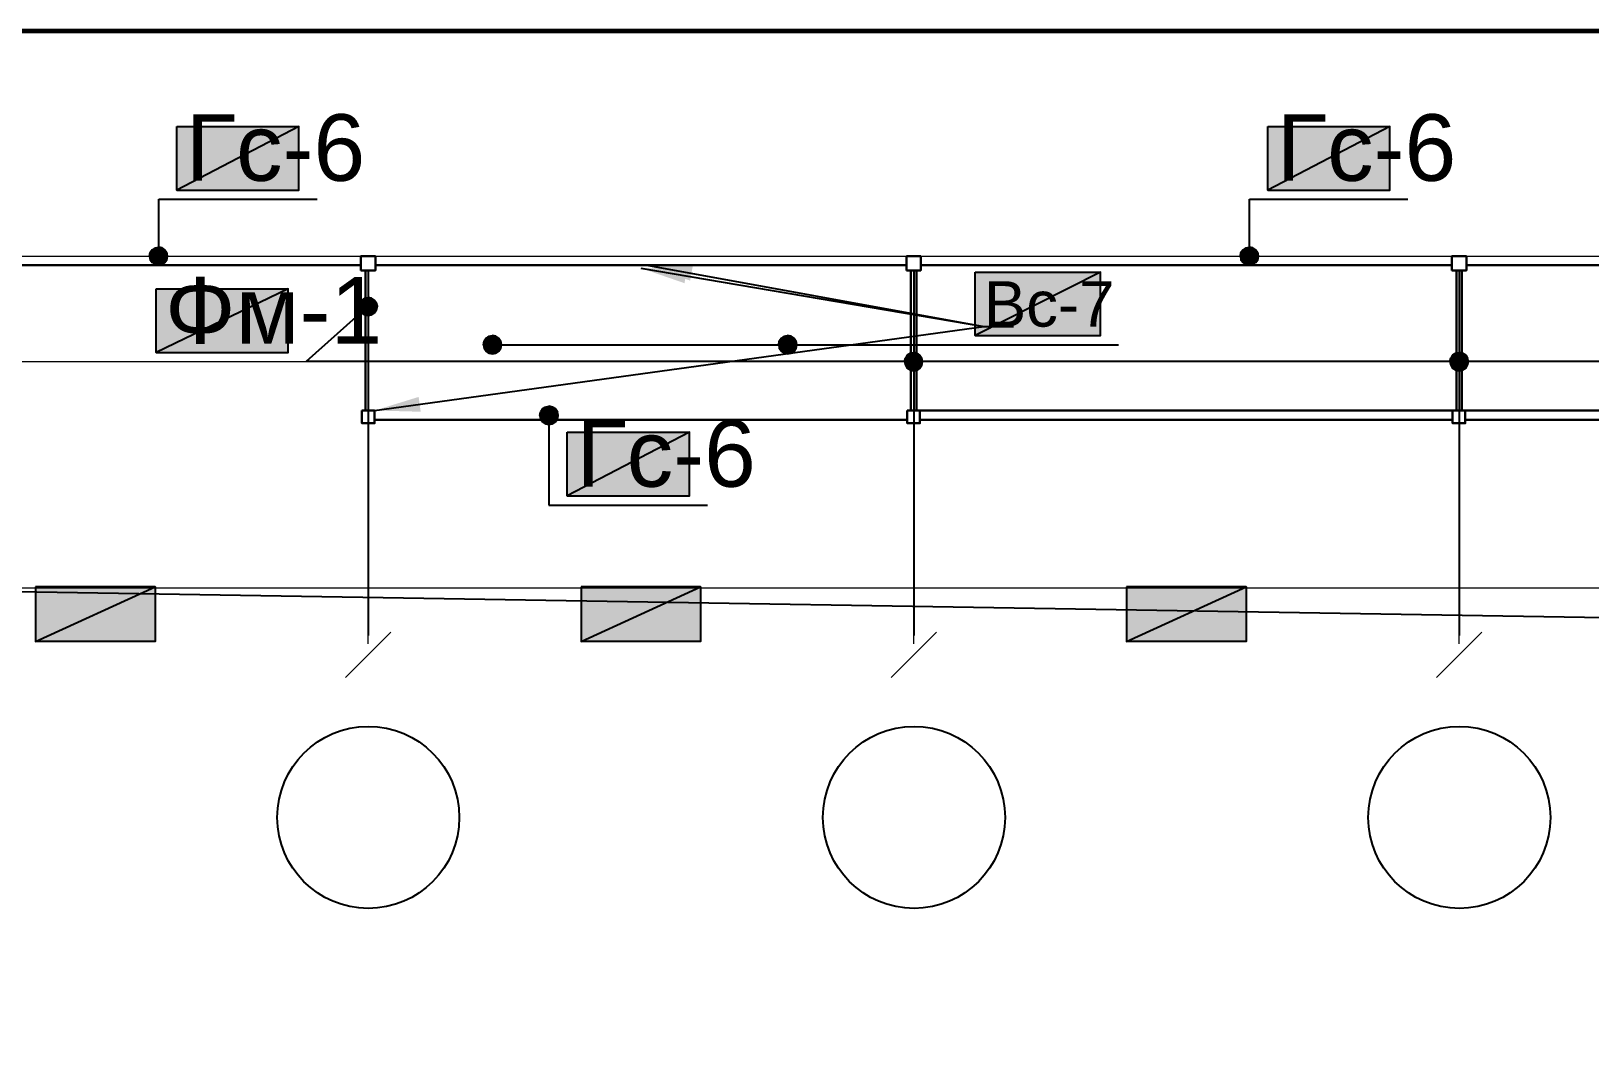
# Model space of a CAD drawing. Extents: x 8 to 21351, y 0 to 420.
# Drawn here: x 16298 to 16383.7, y 235.6 to 292.1 of the extents above; entities that cross this region are included whole.
import ezdxf

# ---------------------------------------------------------------- set-up
doc = ezdxf.new("R2010")
doc.units = 0
doc.linetypes.add('TEYPDFCAD_CENTER', pattern=[20, 12, -3, 2, -3])
for name, color, linetype in [('PDF_ВЫНОСКИ', 7, 'Continuous'), ('PDF_ОСИ', 7, 'Continuous'), ('TEY_REVIEW_AXIS', 7, 'Continuous'), ('TEY_REVIEW_LEADER', 7, 'Continuous')]:
    doc.layers.add(name, color=color, linetype=linetype)
doc.styles.add('TEYPDFCAD_TEXT', font='arial.ttf')
doc.dimstyles.new('TEYPDFCAD_SCALE_1', dxfattribs={"dimtxt": 2.5, "dimasz": 2.5, "dimexe": 1.25, "dimexo": 0.75, "dimtad": 1, "dimdsep": 46, "dimtxsty": 'Standard', "dimcen": 0.09, "dimadec": 0, "dimazin": 0, "dimtfac": 1, "dimtofl": 0, "dimtmove": 0, "dimatfit": 3, "dimfxl": 1, "dimarcsym": 0})

# ---------------------------------------------------------------- blocks, each defined once
blk = doc.blocks.new('TEY_AXIS')
at = {"layer": 'PDF_ОСИ', "linetype": 'TEYPDFCAD_CENTER', "lineweight": 9}
blk.add_line((0, 0), (1, 0), dxfattribs=at)

msp = doc.modelspace()

# ---------------------------------------------------------------- hatches: boundary and pattern name
at = {"true_color": 0xffffff}
h = msp.add_hatch(color=0, dxfattribs=at)
h.paths.add_polyline_path([(16306.005, 286.829), (16312.715, 286.829), (16306.005, 283.337)])
h.paths.add_polyline_path([(16312.715, 286.829), (16306.005, 283.337), (16312.715, 283.337)])
h = msp.add_hatch(color=0, dxfattribs=at)
h.paths.add_polyline_path([(16366.013, 286.829), (16372.723, 286.829), (16366.013, 283.337)])
h.paths.add_polyline_path([(16372.723, 286.829), (16366.013, 283.337), (16372.723, 283.337)])
h = msp.add_hatch(color=7)
h.paths.add_polyline_path([(16304.651, 280.056), (16304.545, 279.908), (16305.01, 279.696)])
h.paths.add_polyline_path([(16304.545, 279.908), (16305.01, 279.696), (16304.502, 279.696)])
h.paths.add_polyline_path([(16305.01, 279.696), (16304.502, 279.696), (16304.545, 279.506)])
h = msp.add_hatch(color=7)
h.paths.add_polyline_path([(16304.545, 279.506), (16304.651, 279.358), (16305.01, 279.696)])
h.paths.add_polyline_path([(16304.651, 279.358), (16305.01, 279.696), (16304.82, 279.252)])
h.paths.add_polyline_path([(16305.01, 279.696), (16304.82, 279.252), (16305.01, 279.209)])
h = msp.add_hatch(color=7)
h.paths.add_polyline_path([(16305.201, 280.162), (16305.01, 280.204), (16305.01, 279.696)])
h.paths.add_polyline_path([(16305.01, 280.204), (16305.01, 279.696), (16304.82, 280.162)])
h.paths.add_polyline_path([(16305.01, 279.696), (16304.82, 280.162), (16304.651, 280.056)])
h = msp.add_hatch(color=7)
h.paths.add_polyline_path([(16305.497, 279.696), (16305.455, 279.908), (16305.01, 279.696)])
h.paths.add_polyline_path([(16305.455, 279.908), (16305.01, 279.696), (16305.349, 280.056)])
h.paths.add_polyline_path([(16305.01, 279.696), (16305.349, 280.056), (16305.201, 280.162)])
h = msp.add_hatch(color=7)
h.paths.add_polyline_path([(16305.01, 279.209), (16305.201, 279.252), (16305.01, 279.696)])
h.paths.add_polyline_path([(16305.201, 279.252), (16305.01, 279.696), (16305.349, 279.358)])
h.paths.add_polyline_path([(16305.01, 279.696), (16305.349, 279.358), (16305.455, 279.506)])
for points in [[(16305.455, 279.506), (16305.497, 279.696), (16305.01, 279.696)], [(16365.462, 279.506), (16365.505, 279.696), (16364.997, 279.696)], [(16316.991, 276.754), (16317.033, 276.945), (16316.525, 276.945)], [(16323.828, 274.637), (16323.87, 274.828), (16323.362, 274.828)], [(16340.062, 274.637), (16340.105, 274.828), (16339.597, 274.828)], [(16346.984, 273.706), (16347.026, 273.897), (16346.539, 273.897)], [(16376.998, 273.706), (16377.041, 273.897), (16376.533, 273.897)], [(16326.939, 270.743), (16326.981, 270.933), (16326.473, 270.933)]]:
    msp.add_hatch(color=7).paths.add_polyline_path(points)
h = msp.add_hatch(color=7)
h.paths.add_polyline_path([(16364.658, 280.056), (16364.531, 279.908), (16364.997, 279.696)])
h.paths.add_polyline_path([(16364.531, 279.908), (16364.997, 279.696), (16364.51, 279.696)])
h.paths.add_polyline_path([(16364.997, 279.696), (16364.51, 279.696), (16364.531, 279.506)])
h = msp.add_hatch(color=7)
h.paths.add_polyline_path([(16364.531, 279.506), (16364.658, 279.358), (16364.997, 279.696)])
h.paths.add_polyline_path([(16364.658, 279.358), (16364.997, 279.696), (16364.806, 279.252)])
h.paths.add_polyline_path([(16364.997, 279.696), (16364.806, 279.252), (16364.997, 279.209)])
h = msp.add_hatch(color=7)
h.paths.add_polyline_path([(16365.187, 280.162), (16364.997, 280.204), (16364.997, 279.696)])
h.paths.add_polyline_path([(16364.997, 280.204), (16364.997, 279.696), (16364.806, 280.162)])
h.paths.add_polyline_path([(16364.997, 279.696), (16364.806, 280.162), (16364.658, 280.056)])
h = msp.add_hatch(color=7)
h.paths.add_polyline_path([(16365.505, 279.696), (16365.462, 279.908), (16364.997, 279.696)])
h.paths.add_polyline_path([(16365.462, 279.908), (16364.997, 279.696), (16365.357, 280.056)])
h.paths.add_polyline_path([(16364.997, 279.696), (16365.357, 280.056), (16365.187, 280.162)])
h = msp.add_hatch(color=7)
h.paths.add_polyline_path([(16364.997, 279.209), (16365.187, 279.252), (16364.997, 279.696)])
h.paths.add_polyline_path([(16365.187, 279.252), (16364.997, 279.696), (16365.357, 279.358)])
h.paths.add_polyline_path([(16364.997, 279.696), (16365.357, 279.358), (16365.462, 279.506)])
h = msp.add_hatch(color=0, dxfattribs=at)
h.paths.add_polyline_path([(16349.905, 278.829), (16356.805, 278.829), (16349.905, 275.336)])
h.paths.add_polyline_path([(16356.805, 278.829), (16349.905, 275.336), (16356.805, 275.336)])
h = msp.add_hatch(color=0, dxfattribs=at)
h.paths.add_polyline_path([(16304.862, 277.897), (16312.122, 277.897), (16304.862, 274.405)])
h.paths.add_polyline_path([(16312.122, 277.897), (16304.862, 274.405), (16312.122, 274.405)])
h = msp.add_hatch(color=7)
h.paths.add_polyline_path([(16316.186, 277.283), (16316.059, 277.135), (16316.525, 276.945)])
h.paths.add_polyline_path([(16316.059, 277.135), (16316.525, 276.945), (16316.038, 276.945)])
h.paths.add_polyline_path([(16316.525, 276.945), (16316.038, 276.945), (16316.059, 276.754)])
h = msp.add_hatch(color=7)
h.paths.add_polyline_path([(16316.059, 276.754), (16316.186, 276.585), (16316.525, 276.945)])
h.paths.add_polyline_path([(16316.186, 276.585), (16316.525, 276.945), (16316.335, 276.479)])
h.paths.add_polyline_path([(16316.525, 276.945), (16316.335, 276.479), (16316.525, 276.437)])
h = msp.add_hatch(color=7)
h.paths.add_polyline_path([(16316.716, 277.389), (16316.525, 277.432), (16316.525, 276.945)])
h.paths.add_polyline_path([(16316.525, 277.432), (16316.525, 276.945), (16316.335, 277.389)])
h.paths.add_polyline_path([(16316.525, 276.945), (16316.335, 277.389), (16316.186, 277.283)])
h = msp.add_hatch(color=7)
h.paths.add_polyline_path([(16317.033, 276.945), (16316.991, 277.135), (16316.525, 276.945)])
h.paths.add_polyline_path([(16316.991, 277.135), (16316.525, 276.945), (16316.885, 277.283)])
h.paths.add_polyline_path([(16316.525, 276.945), (16316.885, 277.283), (16316.716, 277.389)])
h = msp.add_hatch(color=7)
h.paths.add_polyline_path([(16316.525, 276.437), (16316.716, 276.479), (16316.525, 276.945)])
h.paths.add_polyline_path([(16316.716, 276.479), (16316.525, 276.945), (16316.885, 276.585)])
h.paths.add_polyline_path([(16316.525, 276.945), (16316.885, 276.585), (16316.991, 276.754)])
h = msp.add_hatch(color=7)
h.paths.add_polyline_path([(16323.023, 275.188), (16322.917, 275.019), (16323.362, 274.828)])
h.paths.add_polyline_path([(16322.917, 275.019), (16323.362, 274.828), (16322.875, 274.828)])
h.paths.add_polyline_path([(16323.362, 274.828), (16322.875, 274.828), (16322.917, 274.637)])
h = msp.add_hatch(color=7)
h.paths.add_polyline_path([(16323.552, 275.294), (16323.362, 275.336), (16323.362, 274.828)])
h.paths.add_polyline_path([(16323.362, 275.336), (16323.362, 274.828), (16323.171, 275.294)])
h.paths.add_polyline_path([(16323.362, 274.828), (16323.171, 275.294), (16323.023, 275.188)])
h = msp.add_hatch(color=7)
h.paths.add_polyline_path([(16323.87, 274.828), (16323.828, 275.019), (16323.362, 274.828)])
h.paths.add_polyline_path([(16323.828, 275.019), (16323.362, 274.828), (16323.722, 275.188)])
h.paths.add_polyline_path([(16323.362, 274.828), (16323.722, 275.188), (16323.552, 275.294)])
h = msp.add_hatch(color=7)
h.paths.add_polyline_path([(16339.258, 275.188), (16339.131, 275.019), (16339.597, 274.828)])
h.paths.add_polyline_path([(16339.131, 275.019), (16339.597, 274.828), (16339.11, 274.828)])
h.paths.add_polyline_path([(16339.597, 274.828), (16339.11, 274.828), (16339.131, 274.637)])
h = msp.add_hatch(color=7)
h.paths.add_polyline_path([(16339.787, 275.294), (16339.597, 275.336), (16339.597, 274.828)])
h.paths.add_polyline_path([(16339.597, 275.336), (16339.597, 274.828), (16339.406, 275.294)])
h.paths.add_polyline_path([(16339.597, 274.828), (16339.406, 275.294), (16339.258, 275.188)])
h = msp.add_hatch(color=7)
h.paths.add_polyline_path([(16340.105, 274.828), (16340.062, 275.019), (16339.597, 274.828)])
h.paths.add_polyline_path([(16340.062, 275.019), (16339.597, 274.828), (16339.957, 275.188)])
h.paths.add_polyline_path([(16339.597, 274.828), (16339.957, 275.188), (16339.787, 275.294)])
h = msp.add_hatch(color=7)
h.paths.add_polyline_path([(16322.917, 274.637), (16323.023, 274.468), (16323.362, 274.828)])
h.paths.add_polyline_path([(16323.023, 274.468), (16323.362, 274.828), (16323.171, 274.362)])
h.paths.add_polyline_path([(16323.362, 274.828), (16323.171, 274.362), (16323.362, 274.32)])
h = msp.add_hatch(color=7)
h.paths.add_polyline_path([(16323.362, 274.32), (16323.552, 274.362), (16323.362, 274.828)])
h.paths.add_polyline_path([(16323.552, 274.362), (16323.362, 274.828), (16323.722, 274.468)])
h.paths.add_polyline_path([(16323.362, 274.828), (16323.722, 274.468), (16323.828, 274.637)])
h = msp.add_hatch(color=7)
h.paths.add_polyline_path([(16339.131, 274.637), (16339.258, 274.468), (16339.597, 274.828)])
h.paths.add_polyline_path([(16339.258, 274.468), (16339.597, 274.828), (16339.406, 274.362)])
h.paths.add_polyline_path([(16339.597, 274.828), (16339.406, 274.362), (16339.597, 274.32)])
h = msp.add_hatch(color=7)
h.paths.add_polyline_path([(16339.597, 274.32), (16339.787, 274.362), (16339.597, 274.828)])
h.paths.add_polyline_path([(16339.787, 274.362), (16339.597, 274.828), (16339.957, 274.468)])
h.paths.add_polyline_path([(16339.597, 274.828), (16339.957, 274.468), (16340.062, 274.637)])
h = msp.add_hatch(color=7)
h.paths.add_polyline_path([(16346.73, 274.362), (16346.539, 274.405), (16346.539, 273.897)])
h.paths.add_polyline_path([(16346.539, 274.405), (16346.539, 273.897), (16346.349, 274.362)])
h.paths.add_polyline_path([(16346.539, 273.897), (16346.349, 274.362), (16346.18, 274.257)])
h = msp.add_hatch(color=7)
h.paths.add_polyline_path([(16347.026, 273.897), (16346.984, 274.087), (16346.539, 273.897)])
h.paths.add_polyline_path([(16346.984, 274.087), (16346.539, 273.897), (16346.878, 274.257)])
h.paths.add_polyline_path([(16346.539, 273.897), (16346.878, 274.257), (16346.73, 274.362)])
h = msp.add_hatch(color=7)
h.paths.add_polyline_path([(16376.723, 274.362), (16376.533, 274.405), (16376.533, 273.897)])
h.paths.add_polyline_path([(16376.533, 274.405), (16376.533, 273.897), (16376.342, 274.362)])
h.paths.add_polyline_path([(16376.533, 273.897), (16376.342, 274.362), (16376.173, 274.257)])
h = msp.add_hatch(color=7)
h.paths.add_polyline_path([(16377.041, 273.897), (16376.998, 274.087), (16376.533, 273.897)])
h.paths.add_polyline_path([(16376.998, 274.087), (16376.533, 273.897), (16376.892, 274.257)])
h.paths.add_polyline_path([(16376.533, 273.897), (16376.892, 274.257), (16376.723, 274.362)])
h = msp.add_hatch(color=7)
h.paths.add_polyline_path([(16346.18, 274.257), (16346.074, 274.087), (16346.539, 273.897)])
h.paths.add_polyline_path([(16346.074, 274.087), (16346.539, 273.897), (16346.031, 273.897)])
h.paths.add_polyline_path([(16346.539, 273.897), (16346.031, 273.897), (16346.074, 273.706)])
h = msp.add_hatch(color=7)
h.paths.add_polyline_path([(16346.074, 273.706), (16346.18, 273.537), (16346.539, 273.897)])
h.paths.add_polyline_path([(16346.18, 273.537), (16346.539, 273.897), (16346.349, 273.431)])
h.paths.add_polyline_path([(16346.539, 273.897), (16346.349, 273.431), (16346.539, 273.389)])
h = msp.add_hatch(color=7)
h.paths.add_polyline_path([(16346.539, 273.389), (16346.73, 273.431), (16346.539, 273.897)])
h.paths.add_polyline_path([(16346.73, 273.431), (16346.539, 273.897), (16346.878, 273.537)])
h.paths.add_polyline_path([(16346.539, 273.897), (16346.878, 273.537), (16346.984, 273.706)])
h = msp.add_hatch(color=7)
h.paths.add_polyline_path([(16376.173, 274.257), (16376.067, 274.087), (16376.533, 273.897)])
h.paths.add_polyline_path([(16376.067, 274.087), (16376.533, 273.897), (16376.025, 273.897)])
h.paths.add_polyline_path([(16376.533, 273.897), (16376.025, 273.897), (16376.067, 273.706)])
h = msp.add_hatch(color=7)
h.paths.add_polyline_path([(16376.067, 273.706), (16376.173, 273.537), (16376.533, 273.897)])
h.paths.add_polyline_path([(16376.173, 273.537), (16376.533, 273.897), (16376.342, 273.431)])
h.paths.add_polyline_path([(16376.533, 273.897), (16376.342, 273.431), (16376.533, 273.389)])
h = msp.add_hatch(color=7)
h.paths.add_polyline_path([(16376.533, 273.389), (16376.723, 273.431), (16376.533, 273.897)])
h.paths.add_polyline_path([(16376.723, 273.431), (16376.533, 273.897), (16376.892, 273.537)])
h.paths.add_polyline_path([(16376.533, 273.897), (16376.892, 273.537), (16376.998, 273.706)])
h = msp.add_hatch(color=7)
h.paths.add_polyline_path([(16326.114, 271.293), (16326.008, 271.124), (16326.473, 270.933)])
h.paths.add_polyline_path([(16326.008, 271.124), (16326.473, 270.933), (16325.965, 270.933)])
h.paths.add_polyline_path([(16326.473, 270.933), (16325.965, 270.933), (16326.008, 270.743)])
h = msp.add_hatch(color=7)
h.paths.add_polyline_path([(16326.008, 270.743), (16326.114, 270.595), (16326.473, 270.933)])
h.paths.add_polyline_path([(16326.114, 270.595), (16326.473, 270.933), (16326.283, 270.468)])
h.paths.add_polyline_path([(16326.473, 270.933), (16326.283, 270.468), (16326.473, 270.447)])
h = msp.add_hatch(color=7)
h.paths.add_polyline_path([(16326.664, 271.399), (16326.473, 271.441), (16326.473, 270.933)])
h.paths.add_polyline_path([(16326.473, 271.441), (16326.473, 270.933), (16326.283, 271.399)])
h.paths.add_polyline_path([(16326.473, 270.933), (16326.283, 271.399), (16326.114, 271.293)])
h = msp.add_hatch(color=7)
h.paths.add_polyline_path([(16326.981, 270.933), (16326.939, 271.124), (16326.473, 270.933)])
h.paths.add_polyline_path([(16326.939, 271.124), (16326.473, 270.933), (16326.833, 271.293)])
h.paths.add_polyline_path([(16326.473, 270.933), (16326.833, 271.293), (16326.664, 271.399)])
h = msp.add_hatch(color=7)
h.paths.add_polyline_path([(16326.473, 270.447), (16326.664, 270.468), (16326.473, 270.933)])
h.paths.add_polyline_path([(16326.664, 270.468), (16326.473, 270.933), (16326.833, 270.595)])
h.paths.add_polyline_path([(16326.473, 270.933), (16326.833, 270.595), (16326.939, 270.743)])
h = msp.add_hatch(color=0, dxfattribs=at)
h.paths.add_polyline_path([(16327.468, 270.023), (16334.199, 270.023), (16327.468, 266.509)])
h.paths.add_polyline_path([(16334.199, 270.023), (16327.468, 266.509), (16334.199, 266.509)])
h = msp.add_hatch(color=0, dxfattribs=at)
h.paths.add_polyline_path([(16298.237, 261.514), (16298.237, 258.509), (16304.82, 261.514)])
h.paths.add_polyline_path([(16298.237, 258.509), (16304.82, 261.514), (16304.82, 258.509)])
h = msp.add_hatch(color=0, dxfattribs=at)
h.paths.add_polyline_path([(16328.251, 261.514), (16328.251, 258.509), (16334.813, 261.514)])
h.paths.add_polyline_path([(16328.251, 258.509), (16334.813, 261.514), (16334.813, 258.509)])
h = msp.add_hatch(color=0, dxfattribs=at)
h.paths.add_polyline_path([(16358.245, 261.514), (16358.245, 258.509), (16364.827, 261.514)])
h.paths.add_polyline_path([(16358.245, 258.509), (16364.827, 261.514), (16364.827, 258.509)])

# ---------------------------------------------------------------- linework, layer by layer
at = {"color": 0, "lineweight": 0, "true_color": 0xffffff}
for p, q in [((16306.005, 283.337), (16312.715, 283.337)), ((16366.013, 283.337), (16372.723, 283.337)), ((16349.905, 275.336), (16356.805, 275.336)), ((16304.862, 274.405), (16312.122, 274.405)), ((16327.468, 266.509), (16334.199, 266.509))]:
    msp.add_line(p, q, dxfattribs=at)
at = {"color": 7, "lineweight": 25}
for p, q in [((16305.01, 279.696), (16305.01, 282.829)), ((16305.01, 282.829), (16313.731, 282.829)), ((16364.997, 279.696), (16364.997, 282.829)), ((16364.997, 282.829), (16373.717, 282.829)), ((16316.525, 276.945), (16313.117, 273.897)), ((16339.597, 274.828), (16348.889, 274.828)), ((16348.889, 274.828), (16357.8, 274.828)), ((16326.473, 270.933), (16326.473, 266.002)), ((16326.473, 266.002), (16335.194, 266.002))]:
    msp.add_line(p, q, dxfattribs=at)
at = {"color": 7, "lineweight": 5}
for p, q in [((16316.525, 258.382), (16316.525, 259.757)), ((16316.525, 258.382), (16316.525, 259.757)), ((16346.539, 258.382), (16346.539, 259.757)), ((16346.539, 258.382), (16346.539, 259.757)), ((16376.533, 258.382), (16376.533, 259.757)), ((16376.533, 258.382), (16376.533, 259.757)), ((16315.276, 256.519), (16317.774, 259.017)), ((16317.774, 259.017), (16315.276, 256.519)), ((16345.291, 256.519), (16347.788, 259.017)), ((16347.788, 259.017), (16345.291, 256.519)), ((16375.284, 256.519), (16377.781, 259.017)), ((16377.781, 259.017), (16375.284, 256.519))]:
    msp.add_line(p, q, dxfattribs=at)
at = {"color": 0, "true_color": 0xffffff}
for points in [[(16306.005, 286.829), (16312.715, 286.829), (16306.005, 283.337)], [(16312.715, 286.829), (16306.005, 283.337), (16312.715, 283.337)], [(16366.013, 286.829), (16372.723, 286.829), (16366.013, 283.337)], [(16372.723, 286.829), (16366.013, 283.337), (16372.723, 283.337)], [(16349.905, 278.829), (16356.805, 278.829), (16349.905, 275.336)], [(16356.805, 278.829), (16349.905, 275.336), (16356.805, 275.336)], [(16304.862, 277.897), (16312.122, 277.897), (16304.862, 274.405)], [(16312.122, 277.897), (16304.862, 274.405), (16312.122, 274.405)], [(16327.468, 270.023), (16334.199, 270.023), (16327.468, 266.509)], [(16334.199, 270.023), (16327.468, 266.509), (16334.199, 266.509)], [(16298.237, 261.514), (16298.237, 258.509), (16304.82, 261.514)], [(16298.237, 258.509), (16304.82, 261.514), (16304.82, 258.509)], [(16328.251, 261.514), (16328.251, 258.509), (16334.813, 261.514)], [(16328.251, 258.509), (16334.813, 261.514), (16334.813, 258.509)], [(16358.245, 261.514), (16358.245, 258.509), (16364.827, 261.514)], [(16358.245, 258.509), (16364.827, 261.514), (16364.827, 258.509)]]:
    msp.add_lwpolyline(points, close=True, dxfattribs=at)
at = {"color": 7}
for points in [[(16304.545, 279.908), (16305.01, 279.696), (16304.502, 279.696)], [(16305.01, 279.696), (16304.502, 279.696), (16304.545, 279.506)], [(16304.651, 280.056), (16304.545, 279.908), (16305.01, 279.696)], [(16304.545, 279.506), (16304.651, 279.358), (16305.01, 279.696)], [(16305.01, 279.696), (16304.82, 280.162), (16304.651, 280.056)], [(16304.651, 279.358), (16305.01, 279.696), (16304.82, 279.252)], [(16305.01, 280.204), (16305.01, 279.696), (16304.82, 280.162)], [(16305.01, 279.696), (16304.82, 279.252), (16305.01, 279.209)], [(16305.201, 280.162), (16305.01, 280.204), (16305.01, 279.696)], [(16305.01, 279.696), (16305.349, 280.056), (16305.201, 280.162)], [(16305.455, 279.908), (16305.01, 279.696), (16305.349, 280.056)], [(16305.497, 279.696), (16305.455, 279.908), (16305.01, 279.696)], [(16305.01, 279.209), (16305.201, 279.252), (16305.01, 279.696)], [(16305.201, 279.252), (16305.01, 279.696), (16305.349, 279.358)], [(16305.01, 279.696), (16305.349, 279.358), (16305.455, 279.506)], [(16305.455, 279.506), (16305.497, 279.696), (16305.01, 279.696)], [(16364.531, 279.908), (16364.997, 279.696), (16364.51, 279.696)], [(16364.997, 279.696), (16364.51, 279.696), (16364.531, 279.506)], [(16364.658, 280.056), (16364.531, 279.908), (16364.997, 279.696)], [(16364.531, 279.506), (16364.658, 279.358), (16364.997, 279.696)], [(16364.997, 279.696), (16364.806, 280.162), (16364.658, 280.056)], [(16364.658, 279.358), (16364.997, 279.696), (16364.806, 279.252)], [(16364.997, 280.204), (16364.997, 279.696), (16364.806, 280.162)], [(16364.997, 279.696), (16364.806, 279.252), (16364.997, 279.209)], [(16365.187, 280.162), (16364.997, 280.204), (16364.997, 279.696)], [(16364.997, 279.696), (16365.357, 280.056), (16365.187, 280.162)], [(16365.462, 279.908), (16364.997, 279.696), (16365.357, 280.056)], [(16365.505, 279.696), (16365.462, 279.908), (16364.997, 279.696)], [(16364.997, 279.209), (16365.187, 279.252), (16364.997, 279.696)], [(16365.187, 279.252), (16364.997, 279.696), (16365.357, 279.358)], [(16364.997, 279.696), (16365.357, 279.358), (16365.462, 279.506)], [(16365.462, 279.506), (16365.505, 279.696), (16364.997, 279.696)], [(16316.059, 277.135), (16316.525, 276.945), (16316.038, 276.945)], [(16316.525, 276.945), (16316.038, 276.945), (16316.059, 276.754)], [(16316.186, 277.283), (16316.059, 277.135), (16316.525, 276.945)], [(16316.059, 276.754), (16316.186, 276.585), (16316.525, 276.945)], [(16316.525, 276.945), (16316.335, 277.389), (16316.186, 277.283)], [(16316.186, 276.585), (16316.525, 276.945), (16316.335, 276.479)], [(16316.525, 277.432), (16316.525, 276.945), (16316.335, 277.389)], [(16316.525, 276.945), (16316.335, 276.479), (16316.525, 276.437)], [(16316.716, 277.389), (16316.525, 277.432), (16316.525, 276.945)], [(16316.525, 276.945), (16316.885, 277.283), (16316.716, 277.389)], [(16316.991, 277.135), (16316.525, 276.945), (16316.885, 277.283)], [(16317.033, 276.945), (16316.991, 277.135), (16316.525, 276.945)], [(16316.525, 276.437), (16316.716, 276.479), (16316.525, 276.945)], [(16316.716, 276.479), (16316.525, 276.945), (16316.885, 276.585)], [(16316.525, 276.945), (16316.885, 276.585), (16316.991, 276.754)], [(16316.991, 276.754), (16317.033, 276.945), (16316.525, 276.945)], [(16323.023, 275.188), (16322.917, 275.019), (16323.362, 274.828)], [(16323.362, 274.828), (16323.171, 275.294), (16323.023, 275.188)], [(16323.362, 275.336), (16323.362, 274.828), (16323.171, 275.294)], [(16323.552, 275.294), (16323.362, 275.336), (16323.362, 274.828)], [(16323.362, 274.828), (16323.722, 275.188), (16323.552, 275.294)], [(16323.828, 275.019), (16323.362, 274.828), (16323.722, 275.188)], [(16339.258, 275.188), (16339.131, 275.019), (16339.597, 274.828)], [(16339.597, 274.828), (16339.406, 275.294), (16339.258, 275.188)], [(16339.597, 275.336), (16339.597, 274.828), (16339.406, 275.294)], [(16339.787, 275.294), (16339.597, 275.336), (16339.597, 274.828)], [(16339.597, 274.828), (16339.957, 275.188), (16339.787, 275.294)], [(16340.062, 275.019), (16339.597, 274.828), (16339.957, 275.188)], [(16322.917, 275.019), (16323.362, 274.828), (16322.875, 274.828)], [(16323.362, 274.828), (16322.875, 274.828), (16322.917, 274.637)], [(16322.917, 274.637), (16323.023, 274.468), (16323.362, 274.828)], [(16323.023, 274.468), (16323.362, 274.828), (16323.171, 274.362)], [(16323.362, 274.828), (16323.171, 274.362), (16323.362, 274.32)], [(16323.87, 274.828), (16323.828, 275.019), (16323.362, 274.828)], [(16323.362, 274.32), (16323.552, 274.362), (16323.362, 274.828)], [(16323.552, 274.362), (16323.362, 274.828), (16323.722, 274.468)], [(16323.362, 274.828), (16323.722, 274.468), (16323.828, 274.637)], [(16323.828, 274.637), (16323.87, 274.828), (16323.362, 274.828)], [(16339.131, 275.019), (16339.597, 274.828), (16339.11, 274.828)], [(16339.597, 274.828), (16339.11, 274.828), (16339.131, 274.637)], [(16339.131, 274.637), (16339.258, 274.468), (16339.597, 274.828)], [(16339.258, 274.468), (16339.597, 274.828), (16339.406, 274.362)], [(16339.597, 274.828), (16339.406, 274.362), (16339.597, 274.32)], [(16340.105, 274.828), (16340.062, 275.019), (16339.597, 274.828)], [(16339.597, 274.32), (16339.787, 274.362), (16339.597, 274.828)], [(16339.787, 274.362), (16339.597, 274.828), (16339.957, 274.468)], [(16339.597, 274.828), (16339.957, 274.468), (16340.062, 274.637)], [(16340.062, 274.637), (16340.105, 274.828), (16339.597, 274.828)], [(16346.539, 273.897), (16346.349, 274.362), (16346.18, 274.257)], [(16346.539, 274.405), (16346.539, 273.897), (16346.349, 274.362)], [(16346.73, 274.362), (16346.539, 274.405), (16346.539, 273.897)], [(16346.539, 273.897), (16346.878, 274.257), (16346.73, 274.362)], [(16376.533, 273.897), (16376.342, 274.362), (16376.173, 274.257)], [(16376.533, 274.405), (16376.533, 273.897), (16376.342, 274.362)], [(16376.723, 274.362), (16376.533, 274.405), (16376.533, 273.897)], [(16376.533, 273.897), (16376.892, 274.257), (16376.723, 274.362)], [(16346.074, 274.087), (16346.539, 273.897), (16346.031, 273.897)], [(16346.539, 273.897), (16346.031, 273.897), (16346.074, 273.706)], [(16346.18, 274.257), (16346.074, 274.087), (16346.539, 273.897)], [(16346.074, 273.706), (16346.18, 273.537), (16346.539, 273.897)], [(16346.18, 273.537), (16346.539, 273.897), (16346.349, 273.431)], [(16346.539, 273.897), (16346.349, 273.431), (16346.539, 273.389)], [(16346.984, 274.087), (16346.539, 273.897), (16346.878, 274.257)], [(16347.026, 273.897), (16346.984, 274.087), (16346.539, 273.897)], [(16346.539, 273.389), (16346.73, 273.431), (16346.539, 273.897)], [(16346.73, 273.431), (16346.539, 273.897), (16346.878, 273.537)], [(16346.539, 273.897), (16346.878, 273.537), (16346.984, 273.706)], [(16346.984, 273.706), (16347.026, 273.897), (16346.539, 273.897)], [(16376.067, 274.087), (16376.533, 273.897), (16376.025, 273.897)], [(16376.533, 273.897), (16376.025, 273.897), (16376.067, 273.706)], [(16376.173, 274.257), (16376.067, 274.087), (16376.533, 273.897)], [(16376.067, 273.706), (16376.173, 273.537), (16376.533, 273.897)], [(16376.173, 273.537), (16376.533, 273.897), (16376.342, 273.431)], [(16376.533, 273.897), (16376.342, 273.431), (16376.533, 273.389)], [(16376.998, 274.087), (16376.533, 273.897), (16376.892, 274.257)], [(16377.041, 273.897), (16376.998, 274.087), (16376.533, 273.897)], [(16376.533, 273.389), (16376.723, 273.431), (16376.533, 273.897)], [(16376.723, 273.431), (16376.533, 273.897), (16376.892, 273.537)], [(16376.533, 273.897), (16376.892, 273.537), (16376.998, 273.706)], [(16376.998, 273.706), (16377.041, 273.897), (16376.533, 273.897)], [(16326.008, 271.124), (16326.473, 270.933), (16325.965, 270.933)], [(16326.473, 270.933), (16325.965, 270.933), (16326.008, 270.743)], [(16326.114, 271.293), (16326.008, 271.124), (16326.473, 270.933)], [(16326.008, 270.743), (16326.114, 270.595), (16326.473, 270.933)], [(16326.473, 270.933), (16326.283, 271.399), (16326.114, 271.293)], [(16326.114, 270.595), (16326.473, 270.933), (16326.283, 270.468)], [(16326.473, 271.441), (16326.473, 270.933), (16326.283, 271.399)], [(16326.473, 270.933), (16326.283, 270.468), (16326.473, 270.447)], [(16326.664, 271.399), (16326.473, 271.441), (16326.473, 270.933)], [(16326.473, 270.933), (16326.833, 271.293), (16326.664, 271.399)], [(16326.939, 271.124), (16326.473, 270.933), (16326.833, 271.293)], [(16326.981, 270.933), (16326.939, 271.124), (16326.473, 270.933)], [(16326.473, 270.447), (16326.664, 270.468), (16326.473, 270.933)], [(16326.664, 270.468), (16326.473, 270.933), (16326.833, 270.595)], [(16326.473, 270.933), (16326.833, 270.595), (16326.939, 270.743)], [(16326.939, 270.743), (16326.981, 270.933), (16326.473, 270.933)]]:
    msp.add_lwpolyline(points, close=True, dxfattribs=at)
at = {"color": 7, "lineweight": 30}
for points in [[(16316.186, 271.209), (16316.885, 271.209), (16316.885, 270.51), (16316.186, 270.51)], [(16346.18, 271.209), (16346.878, 271.209), (16346.878, 270.51), (16346.18, 270.51)], [(16376.173, 271.209), (16376.871, 271.209), (16376.871, 270.51), (16376.173, 270.51)]]:
    msp.add_lwpolyline(points, close=True, dxfattribs=at)
at = {"color": 7, "lineweight": 25}
for centre in [(16316.536, 248.825), (16346.55, 248.825), (16376.543, 248.825)]:
    msp.add_circle(centre, 5.006, dxfattribs=at)
at = {"layer": 'TEY_REVIEW_AXIS', "color": 7, "lineweight": 30}
for p, q in [((16286.934, 279.209), (16316.123, 279.209)), ((16316.927, 279.209), (16346.137, 279.209)), ((16346.92, 279.209), (16376.13, 279.209)), ((16376.935, 279.209), (16406.124, 279.209)), ((16346.878, 271.209), (16376.173, 271.209)), ((16376.871, 271.209), (16406.187, 271.209)), ((16316.885, 270.7), (16346.18, 270.7)), ((16346.878, 270.7), (16376.173, 270.7)), ((16376.871, 270.7), (16406.187, 270.7))]:
    msp.add_line(p, q, dxfattribs=at)
at = {"layer": 'TEY_REVIEW_AXIS', "color": 7, "lineweight": 25}
for p, q in [((16316.525, 278.913), (16316.525, 258.826)), ((16346.539, 278.913), (16346.539, 258.826)), ((16376.533, 278.913), (16376.533, 258.826)), ((16323.362, 274.828), (16348.889, 274.828)), ((16556.534, 273.897), (16313.117, 273.897)), ((16526.541, 273.897), (16313.117, 273.897)), ((16496.526, 273.897), (16313.117, 273.897)), ((16466.533, 273.897), (16313.117, 273.897)), ((16436.54, 273.897), (16313.117, 273.897)), ((16406.526, 273.897), (16313.117, 273.897)), ((16376.533, 273.897), (16313.117, 273.897)), ((16346.539, 273.897), (16313.117, 273.897))]:
    msp.add_line(p, q, dxfattribs=at)
at = {"layer": 'TEY_REVIEW_AXIS', "lineweight": 60}
msp.add_lwpolyline([(16266.889, 5.08), (16661.88, 5.08), (16661.88, 292.079), (16266.889, 292.079)], close=True, dxfattribs=at)
at = {"layer": 'TEY_REVIEW_LEADER', "color": 7, "lineweight": 30}
for p, q in [((16316.377, 278.913), (16316.377, 271.209)), ((16346.37, 278.913), (16346.37, 271.209)), ((16346.688, 278.913), (16346.688, 271.209)), ((16376.384, 278.913), (16376.384, 271.209)), ((16376.681, 278.913), (16376.681, 271.209))]:
    msp.add_line(p, q, dxfattribs=at)
for points in [[(16316.123, 278.913), (16316.927, 278.913), (16316.927, 279.696), (16316.123, 279.696)], [(16346.137, 278.913), (16346.92, 278.913), (16346.92, 279.696), (16346.137, 279.696)], [(16376.13, 278.913), (16376.935, 278.913), (16376.935, 279.696), (16376.13, 279.696)]]:
    msp.add_lwpolyline(points, close=True, dxfattribs=at)

# ---------------------------------------------------------------- block references
at = {"layer": 'PDF_ОСИ'}
for p, xscale in [((16286.13, 279.696), 330.8138333333333), ((16291.273, 273.897), 295.2538333333333), ((16282.531, 261.451), 338.0104999999999)]:
    msp.add_blockref('TEY_AXIS', p, dxfattribs=dict(at, xscale=xscale))

# ---------------------------------------------------------------- texts
at = {"layer": 'PDF_ВЫНОСКИ', "style": 'TEYPDFCAD_TEXT'}
msp.add_text('Вс-7', height=2.5, dxfattribs=at).set_placement((16350.392, 275.823))
msp.add_text('Вс-7', height=2.5, dxfattribs=at).set_placement((16350.392, 275.823))
msp.add_text('Вс-7', height=2.5, dxfattribs=at).set_placement((16350.392, 275.823))
at = {"layer": 'TEY_REVIEW_LEADER', "color": 7, "style": 'TEYPDFCAD_TEXT'}
for s, p in [('Гс-6', (16306.492, 283.845)), ('Гс-6', (16366.5, 283.845)), ('Фм-1', (16305.349, 274.892)), ('Гс-6', (16327.976, 267.017))]:
    msp.add_text(s, height=3.6618, dxfattribs=at).set_placement(p)

# ---------------------------------------------------------------- leaders
at = {"layer": 'PDF_ВЫНОСКИ', "lineweight": 9, "annotation_type": 0, "has_hookline": 1, "hookline_direction": 0}
for points in [[(16331.532, 279.04), (16350.392, 275.823)], [(16331.85, 279.209), (16350.392, 275.823)], [(16316.885, 271.209), (16350.392, 275.823)], [(16285.537, 261.451), (16448.309, 258.762)]]:
    msp.add_leader(points, dimstyle='TEYPDFCAD_SCALE_1', dxfattribs=at)

doc.saveas('drawing.dxf')
